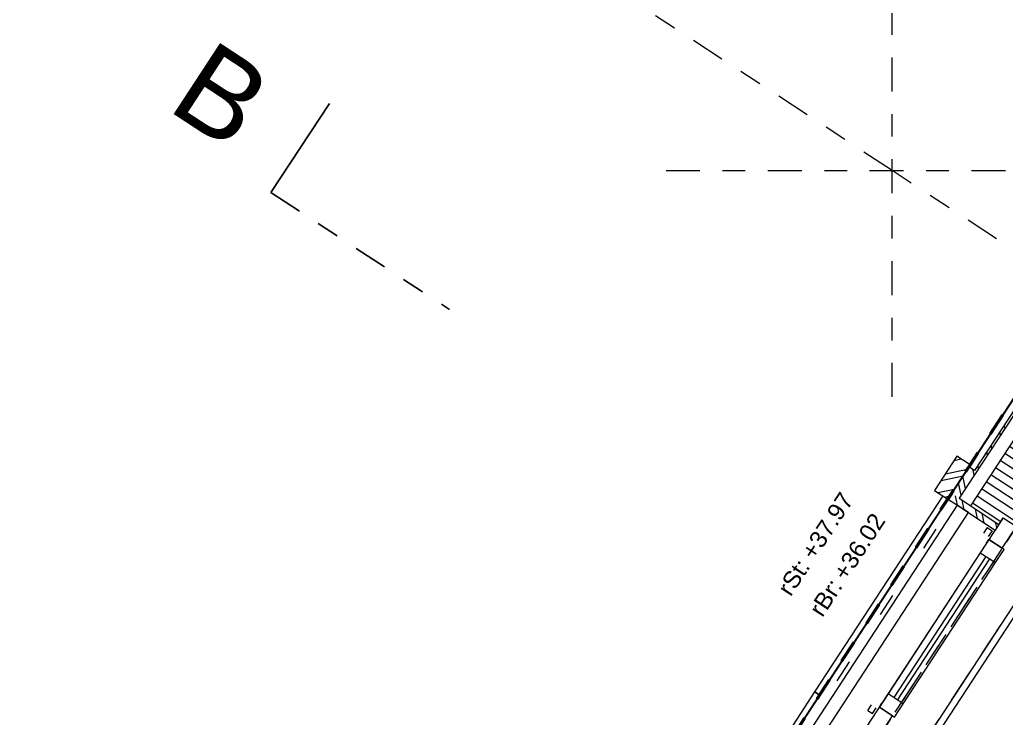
# Model space of a CAD drawing. Header units: metres. Extents: x 2696278.3 to 2696314, y 1245153.2 to 1245192.4.
# Drawn here: x 2696283.263 to 2696287.623, y 1245173.948 to 1245177.034 of the extents above; entities that cross this region are included whole.
import ezdxf

# ---------------------------------------------------------------- set-up
doc = ezdxf.new("R2010")
doc.units = ezdxf.units.M
doc.set_wipeout_variables(frame=1)
doc.header["$PDMODE"] = 2
doc.header["$PDSIZE"] = -2
for name, pattern in [('000_hbf_Punkt 0.5mm', [0.25, 0, -0.25]), ('000_hbf_Strich 3_1mm Kanten', [0.2, 0.15, -0.05]), ('000_hbf_Strichpunkt 3_1_1mm Achsen', [0.25, 0.15, -0.05, 0, -0.05]), ('Strich 1 für MST 1_200', [0.15, 0.1, -0.05]), ('Strichpunkt 3_1_1mm Achsen', [5, 3, -1, 0, -1]), ('Strichpunkt für MST 1_20', [0.25, 0.15, -0.05, 0, -0.05]), ('Wipeout_Contour', [10000, 0, -10000])]:
    doc.linetypes.add(name, pattern=pattern)
for name, color, linetype in [('010 Fenster', 7, 'Continuous'), ('0_C21_Aussenwandkonstruktion.3D', 7, 'Continuous'), ('0_C21_Aussenwandkonstruktion.3D Bauteilschraffuren', 7, 'Continuous'), ('0_C21_Aussenwandkonstruktion.3D Schichttrennlinien', 7, 'Continuous'), ('0_E23_Fassadenbekleidung.3D', 7, 'Continuous'), ('0_E23_Fassadenbekleidung.3D Bauteilschraffuren', 7, 'Continuous'), ('0_E26_Absturzsicherung.3D', 7, 'Continuous'), ('0_E33_Sonnenschutz.3D', 7, 'Continuous'), ('0_G20_Bodenbelag.3D', 7, 'Continuous'), ('1_M01_Achsen.V', 7, 'Continuous'), ('1_M01_Marker-Schnitt.V', 7, 'Continuous'), ('1_R01_Raumstempel.V Kontur', 7, 'Continuous'), ('1_U04_Referenz-Bauperimeter.V', 7, 'Continuous')]:
    doc.layers.add(name, color=color, linetype=linetype)
doc.styles.add('ERSTELLTER_STIL_2', font='arial.ttf')

msp = doc.modelspace()

# ---------------------------------------------------------------- linework, layer by layer
at = {"layer": '010 Fenster', "color": 7, "linetype": 'Continuous', "lineweight": 13}
for p, q in [((2696287.5468, 1245174.7379), (2696287.5085, 1245174.6793)), ((2696287.5358, 1245174.7212), (2696287.5468, 1245174.7379)), ((2696287.5468, 1245174.7379), (2696287.6054, 1245174.6996)), ((2696287.6137, 1245174.6941), (2696287.5468, 1245174.7379)), ((2696287.5358, 1245174.7212), (2696287.0731, 1245174.0141)), ((2696287.5754, 1245174.6355), (2696287.6137, 1245174.6941)), ((2696287.5085, 1245174.6793), (2696287.1005, 1245174.0559)), ((2696287.5336, 1245174.6629), (2696287.1256, 1245174.0395)), ((2696287.1424, 1245174.0285), (2696287.5503, 1245174.6519)), ((2696287.5085, 1245174.6793), (2696287.5754, 1245174.6355)), ((2696287.1675, 1245174.0121), (2696287.5754, 1245174.6355)), ((2696287.2856, 1245173.8275), (2696287.8085, 1245174.6264)), ((2696285.8711, 1245172.6794), (2696286.7773, 1245174.0643)), ((2696286.7982, 1245174.0506), (2696286.7773, 1245174.0643)), ((2696286.7773, 1245174.0643), (2696286.7982, 1245174.0506)), ((2696287.1005, 1245174.0559), (2696287.0622, 1245173.9974)), ((2696287.1675, 1245174.0121), (2696287.1005, 1245174.0559)), ((2696287.0731, 1245174.0141), (2696287.0074, 1245173.9137)), ((2696287.0622, 1245173.9974), (2696287.0731, 1245174.0141)), ((2696287.1208, 1245173.959), (2696287.0622, 1245173.9974)), ((2696287.0622, 1245173.9974), (2696287.1291, 1245173.9535)), ((2696287.1291, 1245173.9535), (2696287.1675, 1245174.0121)), ((2696287.066, 1245173.8753), (2696287.1208, 1245173.959))]:
    msp.add_line(p, q, dxfattribs=at)
at = {"layer": '010 Fenster', "color": 7, "linetype": '000_hbf_Strich 3_1mm Kanten', "lineweight": 13}
msp.add_line((2696287.2441, 1245173.8188), (2696287.7998, 1245174.6679), dxfattribs=at)
at = {"layer": '010 Fenster', "color": 7, "linetype": 'Strichpunkt 3_1_1mm Achsen', "lineweight": 13}
msp.add_line((2696285.892, 1245172.6657), (2696286.7982, 1245174.0506), dxfattribs=at)
at = {"layer": '0_C21_Aussenwandkonstruktion.3D', "color": 255, "linetype": '000_hbf_Punkt 0.5mm', "lineweight": 0, "flags": 128}
for points in [[(2696285.9171, 1245172.6493), (2696286.8233, 1245174.0341), (2696287.39, 1245174.9001)], [(2696287.39, 1245174.9001), (2696287.3649, 1245174.9165)]]:
    msp.add_lwpolyline(points, dxfattribs=at)
at = {"layer": '0_E33_Sonnenschutz.3D', "color": 7, "linetype": 'Strichpunkt für MST 1_20', "lineweight": 13}
for p, q in [((2696287.0109, 1245173.9828), (2696287.0273, 1245174.0079)), ((2696287.0109, 1245173.9828), (2696287.0318, 1245173.9691)), ((2696287.0318, 1245173.9691), (2696287.0482, 1245173.9942))]:
    msp.add_line(p, q, dxfattribs=at)
at = {"layer": '0_G20_Bodenbelag.3D', "color": 255, "linetype": 'Wipeout_Contour', "lineweight": 18, "flags": 128}
msp.add_lwpolyline([(2696287.2439, 1245173.8184), (2696288.1801, 1245175.2492), (2696291.0628, 1245173.3628), (2696290.1265, 1245171.9321), (2696288.1141, 1245173.249), (2696287.3275, 1245173.7637)], close=True, dxfattribs=at)
at = {"layer": '1_M01_Achsen.V', "color": 62, "linetype": '000_hbf_Strichpunkt 3_1_1mm Achsen', "lineweight": 13, "true_color": 0x8cbb26}
for q in [(2696285.4459, 1245177.4628), (2696285.4459, 1245177.4628), (2696287.1194, 1245176.3677)]:
    msp.add_line((2696287.1194, 1245176.3677), q, dxfattribs=at)
msp.add_point((2696287.1194, 1245176.3677), dxfattribs=at)
msp.add_point((2696287.1194, 1245176.3677), dxfattribs=at)
msp.add_point((2696287.1194, 1245176.3677), dxfattribs=at)
at = {"layer": '1_M01_Marker-Schnitt.V', "color": 7, "linetype": 'Continuous', "lineweight": 25}
msp.add_lwpolyline([(2696284.3731, 1245176.2704), (2696284.6313, 1245176.6648)], dxfattribs=at)
at = {"layer": '1_M01_Marker-Schnitt.V', "color": 7, "linetype": 'Strichpunkt für MST 1_20', "lineweight": 25}
msp.add_lwpolyline([(2696284.3731, 1245176.2704), (2696285.1621, 1245175.7542)], dxfattribs=at)
at = {"layer": '1_R01_Raumstempel.V Kontur', "color": 21, "linetype": 'Continuous', "lineweight": 0, "true_color": 0xffa8a8, "flags": 128}
msp.add_lwpolyline([(2696291.0683, 1245173.3713), (2696288.1857, 1245175.2577), (2696287.2441, 1245173.8188), (2696290.1268, 1245171.9324)], close=True, dxfattribs=at)

# ---------------------------------------------------------------- texts
at = {"layer": '010 Fenster', "color": 7, "lineweight": 13, "char_height": 0.075, "attachment_point": 3, "rotation": 56.8, "style": 'ERSTELLTER_STIL_2'}
for s, insert in [('\\A1;{\\pqr;\\fArial|b0|i0|c0|p0;\\W1.000000;+37.97}', (2696286.8893, 1245174.9541)), ('\\A1;{\\pqr;\\fArial|b0|i0|c0|p0;\\W1.000000;+36.02}', (2696287.0297, 1245174.8622)), ('\\A1;{\\pqr;\\fArial|b0|i0|c0|p0;\\W1.000000;rSt:}', (2696286.6967, 1245174.6598)), ('\\A1;{\\pqr;\\fArial|b0|i0|c0|p0;\\W1.000000;rBr:}', (2696286.8402, 1245174.5726))]:
    msp.add_mtext(s, dxfattribs=dict(at, insert=insert))
at = {"layer": '1_M01_Marker-Schnitt.V', "color": 7, "linetype": 'Continuous', "lineweight": 13, "insert": (2696283.9069, 1245176.6411), "char_height": 0.375, "attachment_point": 7, "rotation": 326.8, "style": 'ERSTELLTER_STIL_2'}
msp.add_mtext('\\A1;{\\pql;\\fArial|b0|i0|c0|p0;\\W1.000000;B}', dxfattribs=at)

# ---------------------------------------------------------------- next in the draw order: wipeouts: each hides what was drawn before it
at = {"color": 254, "linetype": 'Wipeout_Contour', "lineweight": 0, "ltscale": 33.757484}
msp.add_wipeout([(2696288.5312, 1245176.6988), (2696287.3814, 1245174.9417), (2696287.4149, 1245174.9198), (2696288.5646, 1245176.6769)], dxfattribs=at).dxf.layer = '0_C21_Aussenwandkonstruktion.3D Bauteilschraffuren'

# ---------------------------------------------------------------- next in the draw order: hatches: boundary and pattern name
at = {"layer": '0_C21_Aussenwandkonstruktion.3D Bauteilschraffuren', "linetype": 'Continuous', "lineweight": 0, "true_color": 0x000000}
h = msp.add_hatch(dxfattribs=at)
h.set_pattern_fill('NATURSTEIN__ALLGEMEIN_0001', color=18, angle=-33.2, style=0, pattern_type=2)
h.set_pattern_definition([(281.8, (2696295.28941, 1245171.756836), (0.07341505, 0.0153372), []), (281.8, (2696295.31388, 1245171.76195), (0.07341505, 0.0153372), [])])
h.paths.add_polyline_path([(2696288.5312, 1245176.6988), (2696287.3814, 1245174.9417), (2696287.4149, 1245174.9198), (2696288.5646, 1245176.6769)])

# ---------------------------------------------------------------- next in the draw order: wipeouts: each hides what was drawn before it
at = {"color": 254, "linetype": 'Wipeout_Contour', "lineweight": 0, "ltscale": 66.808379}
msp.add_wipeout([(2696287.4651, 1245174.887), (2696287.5906, 1245174.8048), (2696287.6098, 1245174.8341), (2696287.6683, 1245174.7958), (2696288.7798, 1245176.4943), (2696288.7212, 1245176.5326), (2696288.7404, 1245176.5619), (2696288.6149, 1245176.644)], dxfattribs=at).dxf.layer = '0_C21_Aussenwandkonstruktion.3D Bauteilschraffuren'

# ---------------------------------------------------------------- next in the draw order: hatches: boundary and pattern name
at = {"layer": '0_C21_Aussenwandkonstruktion.3D Bauteilschraffuren', "linetype": 'Continuous', "lineweight": 0, "true_color": 0x000000}
h = msp.add_hatch(dxfattribs=at)
h.set_pattern_fill('DÄMMSTOFF__ALLGEMEIN_VER_31', color=18, angle=-33.2, style=0, pattern_type=2)
h.set_pattern_definition([(326.8, (2696295.289407, 1245171.756836), (0.02053362, 0.03137866), [])])
h.paths.add_polyline_path([(2696287.4651, 1245174.887), (2696287.5906, 1245174.8048), (2696287.6098, 1245174.8341), (2696287.6683, 1245174.7958), (2696288.7798, 1245176.4943), (2696288.7212, 1245176.5326), (2696288.7404, 1245176.5619), (2696288.6149, 1245176.644)])

# ---------------------------------------------------------------- next in the draw order: wipeouts: each hides what was drawn before it
at = {"color": 254, "linetype": 'Wipeout_Contour', "lineweight": 0, "ltscale": 33.676035}
msp.add_wipeout([(2696287.3814, 1245174.9417), (2696287.365, 1245174.9166), (2696287.5742, 1245174.7797), (2696287.5906, 1245174.8048)], dxfattribs=at).dxf.layer = '0_C21_Aussenwandkonstruktion.3D Bauteilschraffuren'

# ---------------------------------------------------------------- next in the draw order: hatches: boundary and pattern name
at = {"layer": '0_C21_Aussenwandkonstruktion.3D Bauteilschraffuren', "linetype": 'Continuous', "lineweight": 0, "true_color": 0x000000}
h = msp.add_hatch(dxfattribs=at)
h.set_pattern_fill('NATURSTEIN__ALLGEMEIN_0001', color=18, angle=-33.2, style=0, pattern_type=2)
h.set_pattern_definition([(101.8, (2696295.28941, 1245171.756836), (0.07341505, 0.0153372), []), (101.8, (2696295.264935, 1245171.75172), (0.07341505, 0.0153372), [])])
h.paths.add_polyline_path([(2696287.3814, 1245174.9417), (2696287.365, 1245174.9166), (2696287.5742, 1245174.7797), (2696287.5906, 1245174.8048)])

# ---------------------------------------------------------------- next in the draw order: linework, layer by layer
at = {"layer": '010 Fenster', "color": 7, "linetype": 'Continuous', "lineweight": 13}
for p, q in [((2696286.7773, 1245174.0643), (2696287.3441, 1245174.9303)), ((2696287.3441, 1245174.9303), (2696287.365, 1245174.9166)), ((2696287.6098, 1245174.8341), (2696287.5358, 1245174.7212)), ((2696287.5906, 1245174.8048), (2696287.6098, 1245174.8341)), ((2696287.5906, 1245174.8048), (2696287.6098, 1245174.8341)), ((2696287.6098, 1245174.8341), (2696287.6683, 1245174.7958)), ((2696287.6098, 1245174.8341), (2696287.6683, 1245174.7958)), ((2696287.6054, 1245174.6996), (2696287.6683, 1245174.7958))]:
    msp.add_line(p, q, dxfattribs=at)
at = {"layer": '010 Fenster', "color": 7, "linetype": 'Strichpunkt 3_1_1mm Achsen', "lineweight": 13}
msp.add_line((2696286.7982, 1245174.0506), (2696287.365, 1245174.9166), dxfattribs=at)
at = {"layer": '010 Fenster', "color": 7, "linetype": 'Continuous', "lineweight": 5}
for p, q in [((2696287.365, 1245174.9166), (2696287.3984, 1245174.8947)), ((2696287.3984, 1245174.8947), (2696287.4486, 1245174.8619)), ((2696287.4486, 1245174.8619), (2696287.5742, 1245174.7797)), ((2696287.5906, 1245174.8048), (2696287.5742, 1245174.7797)), ((2696287.5906, 1245174.8048), (2696287.5742, 1245174.7797))]:
    msp.add_line(p, q, dxfattribs=at)
at = {"layer": '0_C21_Aussenwandkonstruktion.3D', "color": 7, "linetype": 'Continuous', "lineweight": 5}
for p, q in [((2696287.3814, 1245174.9417), (2696287.365, 1245174.9166)), ((2696287.365, 1245174.9166), (2696287.3984, 1245174.8947)), ((2696287.3984, 1245174.8947), (2696287.4486, 1245174.8619)), ((2696287.4486, 1245174.8619), (2696287.5742, 1245174.7797)), ((2696287.5906, 1245174.8048), (2696287.5742, 1245174.7797))]:
    msp.add_line(p, q, dxfattribs=at)
at = {"layer": '0_C21_Aussenwandkonstruktion.3D', "color": 7, "linetype": 'Continuous', "lineweight": 13}
for p, q in [((2696287.5906, 1245174.8048), (2696287.6098, 1245174.8341)), ((2696287.6098, 1245174.8341), (2696287.6683, 1245174.7958))]:
    msp.add_line(p, q, dxfattribs=at)
at = {"layer": '0_C21_Aussenwandkonstruktion.3D', "color": 7, "linetype": 'Continuous', "lineweight": 5, "flags": 128}
msp.add_lwpolyline([(2696288.5312, 1245176.6988), (2696287.3814, 1245174.9417)], dxfattribs=at)
at = {"layer": '0_C21_Aussenwandkonstruktion.3D Schichttrennlinien', "color": 7, "linetype": 'Continuous', "lineweight": 5}
for p, q in [((2696288.5646, 1245176.6769), (2696287.4149, 1245174.9198)), ((2696288.6149, 1245176.644), (2696287.4651, 1245174.887)), ((2696287.4149, 1245174.9198), (2696287.5906, 1245174.8048))]:
    msp.add_line(p, q, dxfattribs=at)
at = {"layer": '0_E26_Absturzsicherung.3D', "color": 7, "linetype": 'Continuous', "lineweight": 13, "flags": 128}
for points in [[(2696287.4068, 1245174.8893), (2696285.9338, 1245172.6383)], [(2696285.984, 1245172.6055), (2696287.457, 1245174.8564)], [(2696287.457, 1245174.8564), (2696287.4068, 1245174.8893)]]:
    msp.add_lwpolyline(points, dxfattribs=at)
at = {"layer": '0_E33_Sonnenschutz.3D', "color": 7, "linetype": 'Strichpunkt für MST 1_20', "lineweight": 13}
for p, q in [((2696287.5394, 1245174.7905), (2696287.523, 1245174.7654)), ((2696287.5394, 1245174.7905), (2696287.5603, 1245174.7768)), ((2696287.5603, 1245174.7768), (2696287.5439, 1245174.7517))]:
    msp.add_line(p, q, dxfattribs=at)

# ---------------------------------------------------------------- next in the draw order: wipeouts: each hides what was drawn before it
at = {"color": 254, "linetype": 'Wipeout_Contour', "lineweight": 0, "ltscale": 33.810712}
msp.add_wipeout([(2696287.7892, 1245175.565), (2696287.4579, 1245175.0587), (2696287.483, 1245175.0423), (2696287.8143, 1245175.5485)], dxfattribs=at).dxf.layer = '0_E23_Fassadenbekleidung.3D Bauteilschraffuren'

# ---------------------------------------------------------------- next in the draw order: linework, layer by layer
at = {"layer": '0_E23_Fassadenbekleidung.3D', "color": 253, "linetype": 'Continuous', "lineweight": 13, "true_color": 0xacacac, "flags": 128}
msp.add_lwpolyline([(2696287.7892, 1245175.565), (2696287.8143, 1245175.5485), (2696287.483, 1245175.0423), (2696287.4579, 1245175.0587)], close=True, dxfattribs=at)

# ---------------------------------------------------------------- next in the draw order: wipeouts: each hides what was drawn before it
at = {"color": 254, "linetype": 'Wipeout_Contour', "lineweight": 0, "ltscale": 34.247728}
msp.add_wipeout([(2696287.4049, 1245175.1055), (2696287.3063, 1245174.9549), (2696287.3649, 1245174.9165), (2696287.4635, 1245175.0671)], dxfattribs=at).dxf.layer = '0_E23_Fassadenbekleidung.3D Bauteilschraffuren'

# ---------------------------------------------------------------- next in the draw order: hatches: boundary and pattern name
at = {"layer": '0_E23_Fassadenbekleidung.3D Bauteilschraffuren', "linetype": 'Continuous', "lineweight": 0, "true_color": 0x000000}
h = msp.add_hatch(dxfattribs=at)
h.set_pattern_fill('NATURSTEIN__ALLGEMEIN__G_C6', color=18, angle=-33.2, style=0, pattern_type=2)
h.set_pattern_definition([(11.8, (2696295.28941, 1245171.756836), (-0.0153372, 0.07341505), []), (11.8, (2696295.284294, 1245171.78131), (-0.0153372, 0.07341505), [])])
h.paths.add_polyline_path([(2696287.4049, 1245175.1055), (2696287.3063, 1245174.9549), (2696287.3649, 1245174.9165), (2696287.4635, 1245175.0671)])

# ---------------------------------------------------------------- next in the draw order: linework, layer by layer
at = {"layer": '0_E23_Fassadenbekleidung.3D', "color": 7, "linetype": 'Continuous', "lineweight": 13, "flags": 128}
for points in [[(2696287.4049, 1245175.1055), (2696287.3063, 1245174.9549)], [(2696287.4635, 1245175.0671), (2696287.4049, 1245175.1055)], [(2696287.3649, 1245174.9165), (2696287.4635, 1245175.0671)], [(2696287.3063, 1245174.9549), (2696287.3649, 1245174.9165)]]:
    msp.add_lwpolyline(points, dxfattribs=at)
at = {"layer": '1_M01_Achsen.V', "color": 7, "linetype": '000_hbf_Strichpunkt 3_1_1mm Achsen', "lineweight": 13}
for p, q in [((2696298.5478, 1245191.4214), (2696280.0521, 1245163.1569)), ((2696298.3347, 1245191.0957), (2696280.2651, 1245163.4825))]:
    msp.add_line(p, q, dxfattribs=at)
at = {"layer": '1_M01_Achsen.V', "color": 62, "linetype": '000_hbf_Strichpunkt 3_1_1mm Achsen', "lineweight": 13, "true_color": 0x8cbb26}
msp.add_line((2696303.018, 1245165.964), (2696287.1194, 1245176.3677), dxfattribs=at)
msp.add_line((2696303.018, 1245165.964), (2696287.1194, 1245176.3677), dxfattribs=at)
at = {"layer": '1_U04_Referenz-Bauperimeter.V', "color": 12, "linetype": 'Strich 1 für MST 1_200', "lineweight": 50, "true_color": 0xc4000b}
msp.add_lwpolyline([(2696296.971, 1245189.598), (2696311.197, 1245180.29), (2696295.319, 1245156.023), (2696281.093, 1245165.331)], close=True, dxfattribs=at)
at = {"layer": '1_U04_Referenz-Bauperimeter.V', "color": 32, "linetype": 'Continuous', "lineweight": 25, "true_color": 0xe66900}
msp.add_lwpolyline([(2696296.971, 1245189.598), (2696311.197, 1245180.29), (2696295.319, 1245156.023), (2696281.093, 1245165.331)], close=True, dxfattribs=at)

doc.saveas('drawing.dxf')
